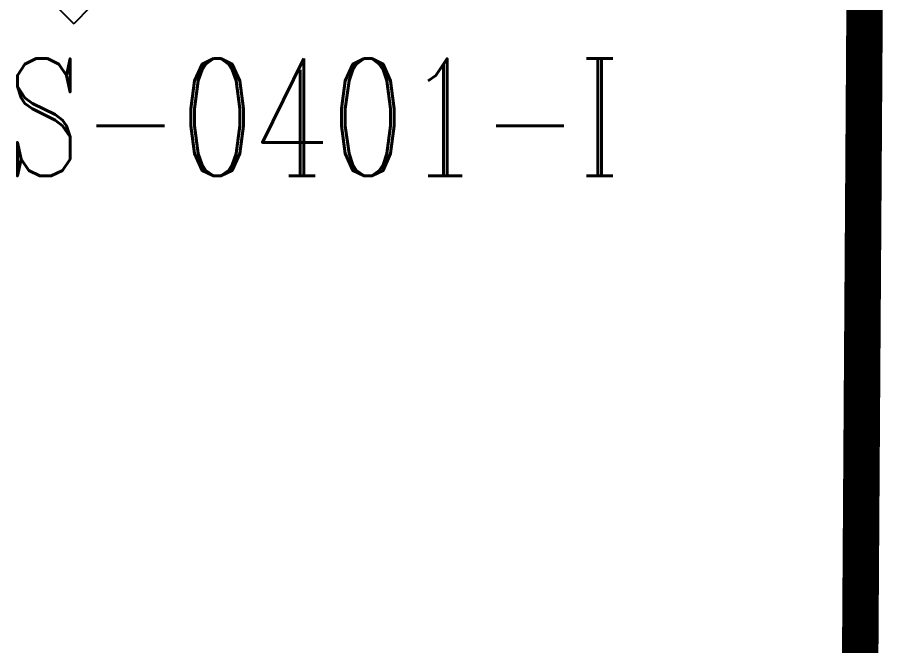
# Model space of a CAD drawing. Header units: millimetres. Extents: x -10011772 to -8149599, y 2847708 to 3434448.
# Drawn here: x -9501640 to -9494237, y 3178188 to 3183541 of the extents above; entities that cross this region are included whole.
import ezdxf

# ---------------------------------------------------------------- set-up
doc = ezdxf.new("R2010")
doc.units = ezdxf.units.MM
doc.layers.add('总平面底图', color=9, linetype='Continuous')
doc.layers.add('电气-接地设计-接地线', color=3, linetype='接地线')
doc.styles.add('EESLTYPE', font='TXT.shx')
doc.styles.get("Standard").update_dxf_attribs({"font": 'romanc.SHX', "width": 0.75, "bigfont": 'hztxt.shx'})
doc.linetypes.add('接地线', pattern='A,500,["/",EESLTYPE,S=200,R=0,X=0,Y=-100],-200,60,-200', length=960)

# ---------------------------------------------------------------- blocks, each defined once
blk = doc.blocks.new('总平面底图 爆炸危险区 LOCATION I')
at = {"layer": '总平面底图', "linetype": 'Continuous'}
for p in [(224076.5, 128090), (224217.9, 128090)]:
    blk.add_line(p, (224147.2, 128019.3), dxfattribs=at)
at = {"layer": '总平面底图', "width": 0.75}
blk.add_text('S-0401-I', height=500, rotation=0, dxfattribs=at).set_placement((223858.8, 127370.9))

msp = doc.modelspace()

# ---------------------------------------------------------------- linework, layer by layer
at = {"layer": '电气-接地设计-接地线', "color": 1, "linetype": '接地线', "ltscale": 0.005, "const_width": 310.8}
msp.add_lwpolyline([(-9494392, 3187195), (-9494533.7, 3166260.5)], dxfattribs=at)

# ---------------------------------------------------------------- block references
at = {"layer": '总平面底图', "xscale": 2, "yscale": 2, "zscale": 2}
msp.add_blockref('总平面底图 爆炸危险区 LOCATION I', (-9949454.3, 2927447.9), dxfattribs=at)

doc.saveas('drawing.dxf')
